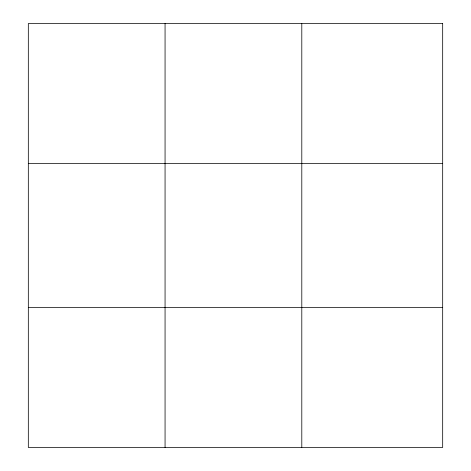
<?xml version="1.0" encoding="UTF-8"?>
<svg xmlns="http://www.w3.org/2000/svg" width="471" height="471" viewBox="0 0 471 471"><rect width="100%" height="100%" fill="white"/><g stroke="black" fill="none" stroke-linecap="round" stroke-linejoin="round"><path stroke-width="0.71" d="M165.062 447.45L165.062 23.55M301.799 447.45L301.799 23.55M28.319 163.437L442.681 163.437M28.319 307.563L442.681 307.563M442.681 23.55L442.681 447.45L28.319 447.45L28.319 23.55L442.681 23.55"/></g></svg>
